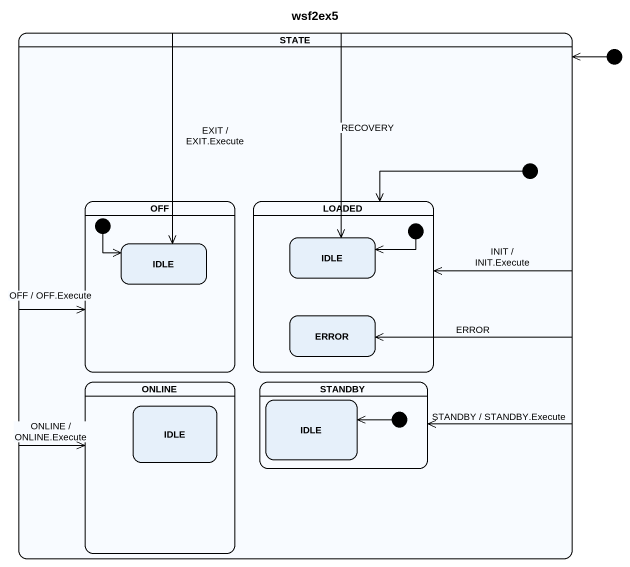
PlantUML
@startuml
title wsf2ex5
hide empty description
state "STATE" as STATE_ {
  state OFF {
    state IDLE
    [*] --> IDLE
  }
  state LOADED {
    state "IDLE" as IDLE_2
    state ERROR
    [*] -left-> IDLE_2
  }
  state ONLINE {
    state "IDLE" as IDLE_3
  }
  state STANDBY {
    state "IDLE" as IDLE_4
    [*] -left-> IDLE_4
  }
  [*] --> LOADED
}
[*] --> STATE_
STATE_ -left-> OFF : OFF / OFF.Execute
STATE_ -right-> LOADED : INIT / INIT.Execute
STATE_ -left-> IDLE : EXIT / EXIT.Execute
STATE_ -up-> IDLE_2 : RECOVERY
STATE_ --> ERROR : ERROR
STATE_ --> ONLINE : ONLINE / ONLINE.Execute
STATE_ --> STANDBY : STANDBY / STANDBY.Execute
@enduml
